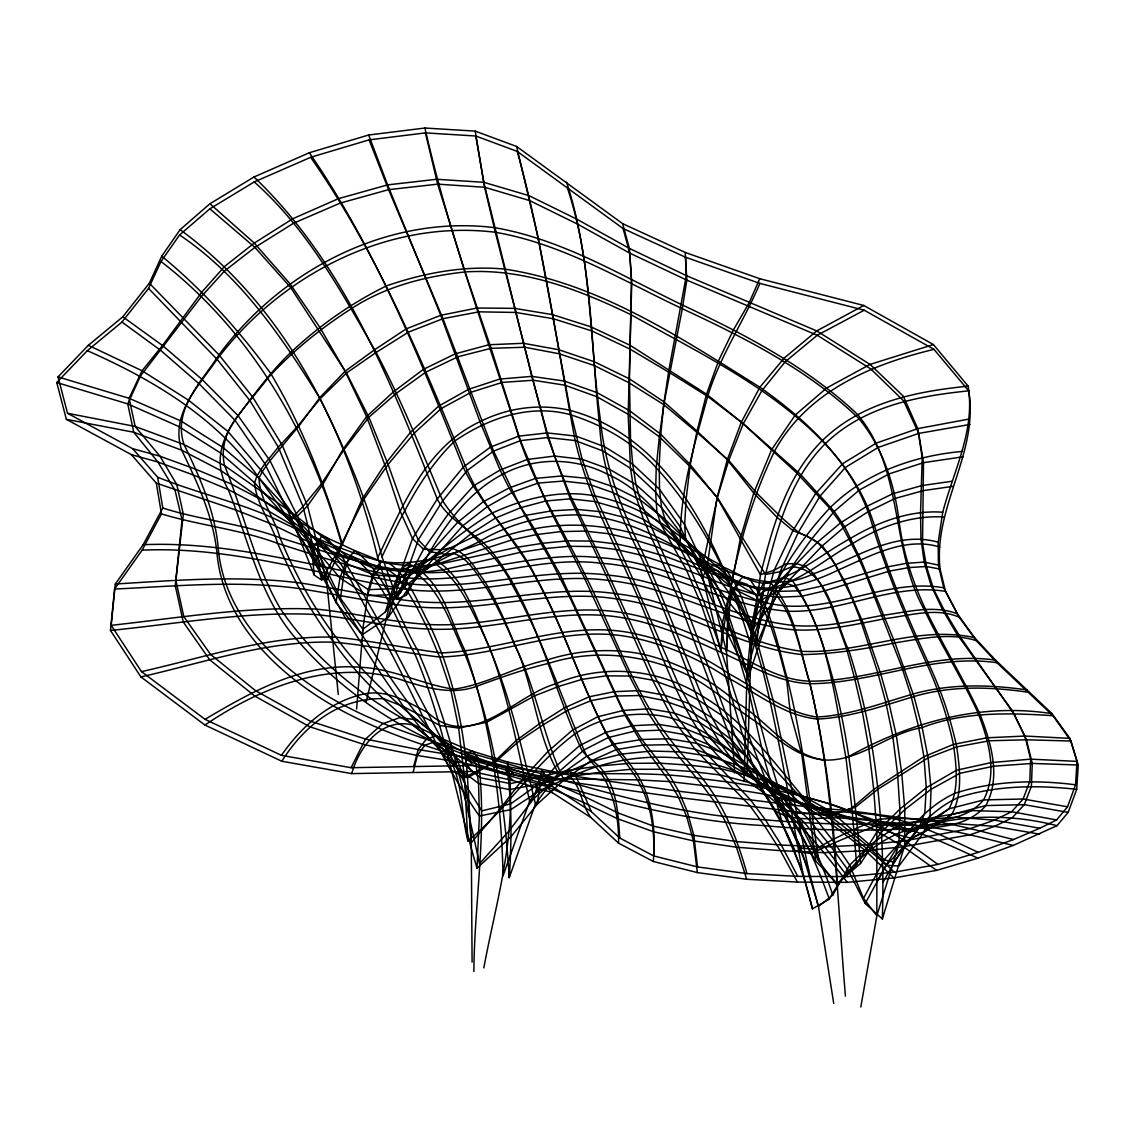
<?xml version="1.0" encoding="UTF-8"?>
<svg xmlns="http://www.w3.org/2000/svg" width="1135" height="1135" viewBox="0 0 1135 1135"><rect width="100%" height="100%" fill="white"/><g stroke="black" fill="none" stroke-linecap="round" stroke-linejoin="round"><path stroke-width="1.5" d="M653.675 855.918C655.406 827.812 652.128 798.175 636.863 773.886C627.456 759.372 615.17 747.014 606.005 732.302C579.559 681.44 563.201 625.825 535.11 575.672C515.673 536.373 481.552 507.075 463.25 467.123C420.063 358.603 375.969 249.473 309.344 152.743L253.985 176.989L209.947 203.761L180.11 229.667L161.737 256.184L149.338 283.211L122.807 316.793L88.346 345.31L58.027 376.905L67.518 413.268L132.653 448.666L159.978 456.227L195.291 469.067L230.958 483.865L264.98 501.642L326.71 537.678L354.844 550.631L381.715 561.541L389.489 563.542L415.949 566.549L441.813 563.655L517.716 547.198L542.743 543.254L567.656 540.842L592.413 541.097L616.943 544.034L641.19 549.411L665.082 556.292L734.175 581.943L756.378 588.526L778.298 591.378L800.061 590.782L821.797 586.071L886.279 567.145L906.326 563.329L924.188 562.066L938.404 565.074L943.753 587.802L957.372 613.794L974.625 637.686L995.523 660.144L1052.102 713.702L1069.879 738.374L1076.959 761.386L1075.583 784.796L1067.524 806.801L1056.6 819.938L1039.774 828.252L1013.541 839.531L978.271 852.371L937.836 864.43L894.281 872.177L847.703 876.617L797.777 876.376L746.958 873.609L697.514 866.927L653.675 855.918L619.738 837.999L591.335 811.624L552.39 786.541L513.517 774.51L472.94 765.501L351.098 767.7L281.423 755.342L205.038 719.349L141.492 671.622L111.202 625.342L115.302 584.014L143.152 544.715L162.802 508.012L157.637 477.182L132.653 448.666M653.349 861.508C655.306 833.572 651.873 804.417 637.529 779.873C628.677 765.16 617 752.392 608.303 737.551C581.645 686.647 565.06 630.989 537.266 580.553C517.475 541.48 484.915 510.75 467.237 470.472C422.745 362.448 377.841 253.644 310.649 157.311L254.24 181.941L209.861 208.812L179.557 234.973L161.014 261.49L148.543 288.418L121.956 322.056L87.324 350.672L56.75 382.523L66.369 419.34L131.348 454.624L157.921 462.03L193.134 474.898L228.192 489.511L262.072 507.274L323.149 543.055L352.091 556.462L380.495 567.982L388.369 569.884L416.091 572.962L443.175 569.813L520.27 552.39L544.232 548.702L568.607 546.29L592.626 546.573L616.376 549.539L639.998 554.887L686.405 570.011L732.302 587.66L755.257 594.428L778.936 597.237L801.693 596.244L824.322 590.952L889.457 571.104L909.007 567.557L926.444 566.493L940.106 569.117L945.469 591.363L959.132 617.142L976.256 640.651L996.984 662.741L1052.911 715.688L1071 741.027L1078.25 765.018L1076.718 789.336L1068.163 812.39L1057.025 825.656L1013.172 845.447L977.93 858.173L936.616 870.375L893.926 877.937L847.306 882.349L797.423 882.079L746.702 879.284L697.372 872.588L653.349 861.508L618.518 843.135L590.966 817.569L552.433 792.741L546.063 786.257L541.792 776.354C449.857 758.747 361.71 713.759 299.654 642.807C259.83 600.188 249.487 541.736 228.192 489.511C202.739 444.537 243.798 410.7 268.271 377.572C292.546 351.197 320.467 328.526 350.601 309.188C384.779 286.559 424.731 276.401 465.052 271.946C523.774 268.016 579.488 289.836 631.386 314.906C675.282 339.478 720.299 362.207 761.812 390.78C812.05 425.483 859.28 469.975 875.908 530.712C889.854 576.665 909.078 620.717 928.997 664.33C941.27 690.733 950.577 718.427 956.72 746.887C959.884 769.331 962.877 793.606 951.811 814.448L940.447 822.776L911.433 838.339L886.222 865.239L865.196 903.46L882.335 918.953L904.652 845.66L904.808 809.61L901.8 773.758L896.338 735.523L889.145 703.757L880.888 674.403L863.139 622.902L846.455 584.412L830.863 557.072L822.251 545.892L811.823 538.799L798.359 532.287L781.49 517.503L756.605 493.044L728.727 460.413L697.429 432.832L663.791 404.642L628.662 382.566L594.343 365.569L559.356 353.808L524.852 347.253L491.072 348.303L458.1 356.716L425.88 372.096L396.526 393.178L368.889 417.24L344.118 449.474L321.347 483.964L302.974 506.48L291.582 518.482L314.196 575.019L321.687 580.098L341.592 543.977L364.349 498.62L388.085 464.442L414.247 433.173L441.203 408.543L471.578 392.072L502.181 382.41L533.365 380.253L564.946 385.219L596.811 396.711L628.18 414.289L659.336 436.791L689.371 465.96L717.348 497.541L765.472 574.452L756.293 645.574C731.266 582.184 702.92 518.468 656.214 467.762C633.188 442.224 603.025 425.058 570.465 414.715C529.917 403.578 488.376 418.134 454.766 441.018C421.454 473.167 401.648 515.616 381.956 556.803L397.207 599.01L406.174 595.279C430.42 549.567 455.717 498.052 503.968 473.621C536.202 456.767 575.289 457.66 607.466 474.217C640.906 488.93 663.039 518.425 683.823 547.127C710.127 571.657 725.818 604.87 753.597 628.052L748.49 676.701L722.413 622.973L702.139 578.226L680.276 542.87C679.454 492.874 694.577 444.211 707.687 396.427C719.76 356.262 743.751 321.673 759.883 283.409L864.203 310.21L933.992 349.353L968.694 390.851C979.164 452.908 932.97 507.104 940.106 569.117M747.071 774.198L751.129 646.595L760.45 574.693L774.169 570.224L786.144 563.84L796.273 563.57L805.254 566.365L813.639 573.672L821.797 586.071L829.94 602.501L846.426 648.227L854.471 677.581L861.99 709.886L868.573 746.674L873.709 789.449L876.844 832.068L876.858 915.704L860.812 1006.972M882.335 918.953C885.257 828.607 876.788 737.14 848.966 650.795C835.445 624.023 829.699 569.146 791.776 566.72L780.171 571.699L765.472 574.452C777.702 527.818 790.159 478.402 825.585 443.402C863.905 406.316 917.548 396.044 968.694 390.851M744.078 781.405L747.057 671.721L752.292 622.264L757.641 595.066L763.458 583.149C796.018 577.644 821.087 554.348 849.349 539.054C877.355 522.213 909.575 509.842 942.745 512.211C953.641 470.727 975.49 430.335 968.141 386.141L933.41 344.558L863.778 305.471L759.755 278.713L685.256 252.467L622.633 223.666L516.638 146.486L475.224 131.121L424.916 128.028L368.648 135.008L309.344 152.743M936.616 870.375L903.488 846.724L874.134 829.642L848.625 817.072L786.456 798.416L770.225 791.123L754.974 780.696L731.961 758.918L708.283 744.461L684.221 734.572L659.605 730.188L634.451 731.153L608.303 737.551L583.986 749.937L559.555 771.247L535.422 803.963L509.246 877.653C511.686 841.276 512.013 804.715 507.161 768.551L505.813 770.126L507.544 774.524L512.921 780.497L552.433 792.741M865.196 903.46L848.143 870.204L829.6 844.766L808.503 819.158L786.456 798.416L720.441 758.719L694.975 749.228L669.182 744.702L642.977 745.17L616.149 749.639L590.455 761.159L563.981 779.986L537.593 803.878L511.005 836.708L477.012 868.204L479.381 816.008L478.573 783.448L475.849 763.926L470.94 757.542L466.797 758.677C406.373 740.446 345.338 719.86 295.185 680.206C254.878 649.036 221.708 605.622 216.998 553.454C213.366 516.638 197.561 483.099 181.742 450.212C169.796 414.53 198.625 386.226 217.083 359.313C281.253 274.557 387.886 219.14 495.314 232.264C562.52 243.77 621.427 280.118 682.291 308.692C745.184 337.96 808.191 369.939 858.727 418.389C882.973 447.857 894.692 484.758 899.232 522.171C903.29 553.752 913.334 584.255 927.224 612.857C944.164 647.177 964.154 679.922 980.158 714.709C991.125 743.014 1001.325 777.035 985.818 805.58C966.481 828.351 933.608 827.685 906.255 828.89C858.911 831.317 811.639 830.167 764.451 825.627C661.932 820.335 564.705 786.342 466.797 758.677L465.69 763.245L471.919 771.431L512.921 780.497M473.891 971.546C474.274 900.481 487.894 828.706 477.991 757.882L472.671 751.285C397.151 722.569 325.986 676.46 280.274 608.559C254.41 564.067 243.954 513.034 224.602 465.69C220.303 447.672 226.716 429.739 238.109 415.708C255.304 393.022 271.974 369.811 292.972 350.403C320.879 324.511 352.29 302.648 386.482 285.864C424.462 272.854 464.456 265.32 504.678 269.094C598.968 283.282 680.574 337.748 759.883 387.219C809.298 422.121 856.131 466.187 872.716 526.342C886.875 572.905 905.872 617.738 925.947 662.017C938.035 688.406 947.37 716.001 953.428 744.404C956.308 765.77 959.486 788.924 949.002 808.801L938.276 816.718L908.965 832.508L884.094 859.876L863.508 898.395L876.858 915.704L898.92 844.128L899.885 809.113L897.53 773.361L892.578 734.884L885.754 702.026L877.724 672.53L860.387 619.625L851.817 597.861L835.317 564.79L826.876 552.731L817.555 542.161L806.574 535.876L792.939 530.627L776.723 517.007L753.739 493.058L727.294 459.732L697.032 431.087L664.06 401.918L629.471 378.863L594.116 361.654L558.633 349.708L523.434 343.281L488.859 344.77L455.334 353.794L423.383 369.372L393.604 391.717L366.591 416.545L342.884 449.559L322.993 484.163L307.528 505.869L297.427 516.113L320.24 572.792L326.554 580.496L338.287 694.492M397.207 599.01L418.318 539.863L442.693 500.819L467.237 470.472L493.597 451.092L520.44 440.635L547.779 437.542L575.19 440.579L602.756 450.907L630.478 468.315L655.633 492.108L680.035 526.498L701.302 571.87L720.838 651.107L722.413 622.973L727.464 601.366L733.182 588.668L739.949 583.333C773.46 594.485 807.992 584.865 838.68 569.813C870.119 556.32 904.595 536.188 939.752 547.056M356.617 709.091L362.916 629.258L340.472 598.4L317.772 551.809L291.965 512.807L262.228 471.678L227.951 431.456L188.282 400.017L142.059 370.762L88.346 345.31M471.919 771.431L351.708 773.616L281.806 761.244L204.938 725.038L140.896 676.9L110.464 630.436L114.564 589.051L142.102 550.163L161.468 513.914L156.318 483.155L131.348 454.624M1057.025 825.656C1013.186 814.49 967.715 814.235 924.046 825.968C882.732 832.579 848.781 863.21 829.33 899.147L812.461 908.837L802.573 871.779L783.349 826.691L764.21 758.62L748.447 689.697L732.472 636.366L724.754 613.411L717.022 594.853L702.168 566.635L695.145 557.711L660.698 523.987L638.253 505.557L612.744 492.562L588.029 483.879L563.116 481.07L537.976 483.099L512.651 492.221L487.142 506.792L462.796 525.76L413.934 580.595L388.071 617.553L362.079 634.805L368.322 589.689L374.734 568.678L381.715 561.541C435.088 569.586 483.028 537.082 534.372 528.797C584.369 519.121 635.926 529.648 681.667 550.659C722.669 569.415 768.352 595.889 813.639 573.672C853.577 559.754 894.139 529.719 938.191 542.218L938.404 565.074M340.472 598.4L344.004 573.246L348.786 557.696L354.844 550.631C386.595 574.821 398.002 616.248 417.254 649.674C447.46 717.859 463.988 791.024 479.467 863.678L508.551 831.515L533.464 799.012L559.64 775.248L586.625 756.336L614.092 743.992L641.8 739.467L669.451 738.8L696.748 743.354L723.35 753.058L748.901 767.459L788.797 792.372L811.823 813.979L832.281 839.716L849.689 865.111L863.508 898.395M720.838 651.107C728.897 582.17 744.517 513.644 774.694 450.808C807.496 391.504 871.027 364.434 933.992 349.353M938.191 542.218L942.745 512.211M362.079 634.805L335.988 602.642L339.961 577.97L345.565 563.159L352.091 556.462C384.609 579.375 395.831 620.831 414.842 653.944C444.14 722.683 455.66 796.926 477.012 868.204M483.822 967.914C496.265 900.622 518.156 831.189 507.87 762.124L472.671 751.285L468.344 752.519C407.976 734.331 346.842 714.213 296.575 674.743C256.127 643.673 222.531 600.273 218.218 547.907C214.941 511.176 199.93 477.367 184.054 444.579C172.307 409.238 201.746 382.027 218.97 354.844C281.664 269.761 387.574 214.643 494.278 227.596C561.655 239.059 620.873 275.294 681.567 304.62C744.149 334.016 806.446 366.392 857.251 414.105C904.425 469.847 889.925 548.035 924.245 609.736C940.787 644.552 961.529 677.198 977.703 712.198C988.273 739.509 998.133 772.254 983.577 799.934C965.161 822.066 933.296 821.201 907.035 822.577C859.762 825.514 812.518 824.095 765.373 819.839C662.854 815.27 566.209 779.788 468.344 752.519L467.067 757.57L472.94 765.501M366.293 701.331L391.135 598.429L412.502 538.6L437.259 498.974L463.25 467.123L490.476 447.119L518.596 436.18L547.254 432.932L576.083 436.11L604.7 446.779L632.677 464.144L659.52 489.313L684.646 524.625L706.495 570.891L727.422 619.426L747.057 671.721L774.169 570.224L792.939 530.627L815.412 493.853L842.638 463.704L876.106 443.175L917.733 428.619L969.333 418.999M413.14 772.14L417.368 755.47L424.816 745.255L434.662 741.85L443.388 749.256L475.849 763.926L507.529 774.084L540.26 778.567L637.529 779.873L669.607 781.575L734.43 789.222L766.011 794.386L824.875 809.212L851.335 819.286L874.773 826.053L894.806 833.899L911.433 838.339L923.635 832.494L951.811 814.448L985.818 805.58L1024.281 804.672L1068.163 812.39M413.75 766.196L418.177 749.54L426.377 739.183L436.478 735.707C513.843 792.826 614.29 763.77 702.735 778.95C744.744 783.462 786.385 791.038 826.933 803.055C867.906 814.958 903.942 839.191 937.836 864.43M388.071 617.553L400.882 576.864L410.487 569.813L435.996 564.421L512.098 539.834L536.16 534.599L560.605 531.62L584.823 531.081L608.743 533.748L632.535 539.238L655.888 546.417L724.783 576.864L747.582 584.539L755.257 594.428L763.131 608.147L771.076 626.903L778.993 651.206L786.739 680.574L790.357 712.979L801.849 754.747L815.739 861.11L837.261 883.484L860.557 863.437L881.583 831.841L904.808 809.61L931.055 789.322L959.799 773.332L993.721 766.196L1032.283 763.429L1078.25 765.018M56.75 382.523L127.73 403.89L178.663 426.462L220.119 452.723L254.524 482.687L313.728 547.07L339.961 577.97L367.442 595.634L373.77 574.934L380.495 567.982L410.487 569.813C441.274 587.448 450.68 625.584 465.449 655.392C493.129 726.201 504.734 802.105 509.246 877.653M362.916 629.258L385.304 612.006L392.738 588.625L400.144 570.536L407.805 563.485C442.153 577.843 450.056 621.171 465.364 651.334C490.59 723.378 501.585 799.721 503.032 875.851L529.648 800.998L554.348 767.657L579.687 745.582L606.005 732.302L632.564 725.705L659.08 724.428L685.285 728.741L710.879 738.942L735.565 753.711L759.06 775.631L773.02 785.25L788.797 792.372L826.933 803.055L908.965 832.508L919.151 827.741L949.002 808.801L983.577 799.934L1023.132 798.997L1067.524 806.801M748.49 676.701L773.361 601.791L791.776 566.72L811.823 538.799L834.239 511.417L859.28 490.079L889.145 473.877L923.507 462.654L963.345 456.767M756.293 645.574L766.65 620.973L780.171 571.699L798.359 532.287L820.009 496.151L845.532 467.35L878.178 447.431L918.726 433.414L970.07 424.433M149.338 283.211L218.97 354.844L252.495 396.768L282.246 445.218L307.528 505.869L326.554 580.496L361.98 499.428L384.751 464.655L410.402 432.392L438.436 406.245L468.344 389.418L499.613 379.09L531.79 376.366L564.45 381.076L597.18 392.682L629.471 410.629L660.754 434.223L690.25 464.641L717.079 497.584L760.45 574.693C772.935 526.583 786.285 475.92 822.889 439.997C862.387 402.088 915.534 391.547 968.141 386.141M759.755 278.713L749.057 302.96L733.38 329.973L718.725 360.405L706.523 394.185L697.032 431.087L690.25 464.641L686.136 498.96L684.646 524.625L685.611 539.267L707.701 574.948L710.581 566.649L715.149 564.691C733.877 568.422 749.923 585.958 770.793 582.865C794.557 609.85 799.338 647.815 809.354 681.17C834.026 784.384 836.566 890.847 845.433 996.119M351.708 773.616C359.298 746.802 381.218 717.419 412.601 724.981L426.845 735.948L439.898 748.873L450.992 770.055L464.399 777.475L495.64 761.67L519.986 740.318L543.778 724.414L567.855 710.184L590.753 700.735L615.581 696.053L639.119 695.542L662.4 700.153L685.455 708.212L708.283 722.371L730.713 739.169L752.108 763.032L773.162 792.386L793.748 822.974L815.739 861.11M951.939 481.268L921.861 485.581L892.72 493.739L865.537 507.019L840.524 522.88L817.555 542.161L775.929 584.837L752.292 622.264C728.486 595.733 711.617 563.925 685.611 539.267L661.535 507.544L635.969 484.617L609.367 469.209L582.141 459.264L554.646 456.057L527.193 459.476L500.095 470.032L473.635 485.766L448.041 514.24L423.554 549.283L400.244 592.952L391.135 598.429L377.685 557.696C402.471 506.99 425.412 447.034 479.977 421.681C507.898 407.664 539.707 403.336 570.21 410.388C620.022 423.766 657.52 457.065 686.136 498.96C716.086 544.133 735.778 594.853 751.129 646.595C765.047 594.456 792.897 547.496 829.671 508.182C864.813 472.898 913.604 455.759 962.452 451.404M351.098 767.7L365.498 739.041L382.509 723.846L399.86 717.632L416.474 719.845L431.726 731.706L445.544 745.78L465.889 785.505L481.779 810.872L510.665 803.864L537.025 785.136L593.052 761.046L621.952 754.051L651.093 751.044L680.191 751.838L708.921 756.137L736.899 764.862L763.671 777.007L798.331 795.394L818.647 808.148L841.248 824.634L866.36 844.823L894.281 872.177M400.244 592.952L408.94 576.481L457.745 522.27L483.127 501.826L509.09 487.979L535.436 478.417L561.995 475.934L588.497 478.473L614.688 487.17L640.296 499.996L665.025 519.277L698.465 552.192L704.736 561.187L718.866 589.675L726.499 608.8L742.602 657.775L768.934 756.435L789.293 824.336L808.645 869.907L818.448 906.482L833.714 1003.368M406.174 595.279C418.077 565.131 452.439 555.199 478.942 541.778C508.679 523.944 542.899 514.694 577.559 514.921C620.405 516.212 658.953 536.656 695.145 557.711C719.292 570.394 742.588 590.654 771.36 589.122C795.124 614.617 799.905 651.589 809.936 683.724C825.372 749.27 833.672 816.292 837.261 883.484M622.633 223.666L629.386 248.409L631.457 279.309L629.471 378.863L630.507 438.365L632.677 464.144L635.969 484.617L640.296 499.996L645.517 513.772L680.376 592.158L724.868 710.964L735.296 736.09L746.603 756.775L768.608 787.491L789.293 824.336L800.913 847.973L818.448 906.482L832.877 894.99L849.689 865.111L870.063 845.107L894.323 827.727L922.769 819.513L972.355 810.603L1011.64 811.724L1056.6 819.938M877.114 881.569C896.054 846.809 917.619 810.475 955.017 793.237C993.962 780.696 1035.262 779.646 1075.583 784.796M882.931 882.42C901.46 849.093 922.273 813.951 958.366 797.451C996.644 785.306 1037.135 784.98 1076.718 789.336M472.089 962.139L471.28 842.709L467.549 777.858L493.314 762.649L516.453 740.304L540.076 723.321L564.336 707.942L589.136 696.805L614.177 691.697L639.218 690.591L664.046 695.046L688.448 703.331L712.255 717.944L735.296 736.09L757.456 760.039L799.04 821.584L818.775 861.295L836.892 884.988L856.655 864.444L876.844 832.068L899.885 809.113L926.259 787.789L956.408 770.254L990.898 762.635L1030.637 759.145L1076.959 761.386M385.304 612.006L408.94 576.481L425.27 562.08L450.325 547.921L500.691 523.93L526.058 515.29L551.482 510.878L576.878 509.388L602.103 511.842L627.017 518.113L651.476 527.307L720.824 565.131L727.237 571.316L734.175 581.943L741.495 597.01L756.946 640.665L773.119 700.224L808.645 869.907M281.806 761.244C304.563 725.123 339.195 697.699 383.488 698.649L403.549 706.679L440.252 725.606L458.653 728.046L486.858 722.186L534.727 695.783L558.633 686.448L581.858 679.411L606.09 675.836L629.485 676.049L652.611 680.163L675.566 688.349L698.323 700.082L721.023 714.908L742.474 734.671L808.56 805.694L832.168 814.419L855.464 807.184L877.922 789.194L928.118 757.854L956.72 746.887L989.351 740.772L1026.38 739.779L1071 741.027M281.423 755.342C301.584 726.542 328.724 701.643 363.966 693.982C387.347 689.144 407.649 702.154 427.512 712.397C472.004 752.505 513.219 695.812 555.866 683.781C602.969 663.464 658.626 668.401 701.841 695.854C747.199 722.201 776.751 767.189 810.759 805.793L831.771 815.285L851.917 807.992L873.709 789.449L923.918 756.69L953.428 744.404L986.741 737.821L1024.905 736.047L1069.879 738.374M209.861 208.812L254.935 247.402L290.659 287.524L346.487 373.032L368.889 417.24L388.085 464.442L404.571 510.551L418.318 539.863L429.356 551.61L446.211 554.405L453.645 553.426C469.436 558.647 476.927 575.133 486.277 587.561C497.258 606.232 506.721 625.754 514.935 645.801C536.6 688.605 542.97 737.112 563.981 779.986L567.23 778.695C627.414 748.306 701.629 750.49 760.634 782.724C782.838 795.181 806.9 803.892 828.522 817.427C847.036 834.268 867.991 848.086 886.222 865.239L898.92 866.076L923.635 832.494L930.047 815.2L931.055 789.322L928.118 757.854L922.159 727.563L914.001 696.535L894.976 642.864L860.841 559.839L844.681 526.725L834.239 511.417L800.544 474.416L743.283 423.681L707.687 396.427L669.48 372.592L629.897 349.041L591.817 330.909L553.454 318.765L515.772 312.451L478.899 311.841L442.962 318.68L408.416 332.158L376.139 352.432L346.487 373.032L320.155 398.754L296.703 427.342L278.316 447.133L264.838 463.676L257.191 475.494L254.524 482.687C256.524 504.578 271.35 522.625 277.678 543.395C292.844 578.183 310.479 612.02 333.704 642.183C362.987 684.533 403.138 717.774 443.388 749.256C464.158 775.503 459.93 810.262 467.904 840.922C507.969 808.631 534.401 762.961 576.481 732.841C604.884 715.277 640.324 709.46 672.629 718.455C710.127 730.656 743.68 756.024 763.018 790.669C787.25 826.45 802.019 867.154 812.461 908.837M204.938 725.038C262.455 686.037 335.875 657.151 405.025 681.043C428.207 688.377 452.766 695.088 476.587 686.334C500.393 677.567 524.356 669.054 549.085 663.251C595.293 648.553 645.872 654.512 689.087 675.708C713.248 688.363 733.238 707.119 756.109 721.803C776.581 738.289 797.295 757.712 824.762 760.039M205.038 719.349C251.729 691.555 303.556 662.585 359.823 667.266C392.469 668.359 421.738 684.377 453.645 689.2C486.248 684.745 514.836 666.685 546.971 660.031C578.368 649.887 612.162 647.759 644.496 654.554C679 663.01 711.248 679.34 737.693 703.175C767.558 720.682 788.101 755.045 824.28 760.039C860.231 761.571 887.57 733.295 922.159 727.563C963.771 711.475 1009.157 712.851 1052.911 715.688M863.778 305.471L816.76 330.923L784.186 358.107L759.883 387.219L741.354 422.135L727.294 459.732L717.079 497.584L706.495 570.891L726.443 651.376L734.714 773.063M864.203 310.21L817.271 335.265L785.207 361.767L761.812 390.78L743.283 423.681L728.727 460.413L717.348 497.541L701.302 571.87L702.139 578.226L705.842 570.919L711.148 569.713L717.59 570.749C745.695 596.357 752.207 637.246 763.146 672.005C779.532 737.934 789.804 805.112 802.573 871.779M856.655 864.444L851.917 807.992L845.986 758.024C908.908 722.697 979.519 702.239 1052.102 713.702M933.41 344.558L870.034 364.406L826.691 387.971L795.294 414.984L771.701 449.531L753.739 493.058L740.332 538.586L731.153 586.369L726.443 651.376C728.471 627.102 724.016 596.315 742.432 577.374L749.214 578.68C771.162 607.338 777.589 644.183 787.165 678.148C802.36 738.303 809.624 800.033 818.775 861.295M310.649 157.311L369.088 139.86L425.426 132.894L475.764 136.001L517.22 151.395L623.101 228.532L685.497 257.219L759.883 283.409M140.896 676.9C204.456 662.528 267.732 640.324 333.704 642.183C369.272 645.389 404.216 652.866 439.628 657.052C504.99 655.15 568.209 623.172 634.238 637.969C666.827 644.992 697.926 658.229 725.676 676.701C755.754 692.123 782.909 715.646 817.711 719.065C851.051 717.348 882.335 705.913 914.001 696.535C951.087 685.497 990.685 686.661 1028.594 692.322M141.492 671.622C205.577 657.222 269.449 634.976 335.946 637.217C371.4 640.608 406.16 648.426 441.43 652.923C506.437 650.241 569.415 618.873 635.189 633.784C668.501 641.02 700.593 654.129 728.642 673.608C757.683 688.746 783.561 712.411 816.959 717.008C849.462 715.305 879.838 703.771 910.724 694.719C948.406 683.497 988.656 684.362 1027.232 689.981M953.116 486.319L923.365 490.618L895.217 498.421L868.743 511.332L844.681 526.725L822.251 545.892L779.731 590.087L773.361 601.791L753.597 628.052L758.861 601.295L764.493 589.59C798.345 583.986 823.982 559.413 853.094 543.268C880.278 526.484 911.845 515.035 944.164 516.992M111.202 625.342C179.344 617.837 247.558 606.147 316.353 609.098C354.276 612.829 391.419 622.349 429.484 624.548C495.371 627.769 560.052 600.755 626.151 613.368C658.981 619.426 690.08 632.28 719.973 646.822C749.284 659.336 776.439 680.078 809.354 681.17C872.191 681.525 931.849 650.937 995.523 660.144M110.464 630.436C178.195 623.711 245.898 611.297 314.196 614.404C352.233 618.008 389.532 627.485 427.739 628.989C493.98 632.578 559.016 605.452 625.413 618.291C657.605 624.122 687.767 637.274 717.405 650.681C747.483 663.578 776.34 682.362 809.936 683.724C873.056 683.384 933.268 653.377 996.984 662.741M115.302 584.014C177.117 580.24 239.4 575.147 301.115 583.092C340.145 589.164 378.806 597.875 418.162 601.649C484.872 607.466 550.674 583.418 617.369 593.945C682.504 600.841 737.14 642.921 801.58 651.291C859.862 654.37 916.583 624.704 974.625 637.686M114.564 589.051C175.996 586.185 237.896 580.098 299.143 588.554C338.329 594.626 377.118 603.437 416.673 606.842C483.737 613.028 549.808 588.185 616.844 599.01C681.78 606.757 737.183 647.475 802.09 654.611C833.36 654.001 864.388 649.121 894.976 642.864C921.634 638.679 949.825 632.167 976.256 640.651M367.442 595.634L394.654 594.556L471.153 533.634L495.527 518.028L520.71 507.714L545.623 501.017L570.295 498.833L594.669 501.542L618.845 508.466L643.474 519.419L665.975 533.634L733.182 588.668L758.861 601.295L779.731 590.087L786.895 583.589L794.585 586.114C815.767 614.305 824.634 649.305 833.97 682.702C849.179 741.808 855.435 802.757 860.557 863.437M143.152 544.715C233.469 540.785 319.815 568.635 407.692 583.645C474.998 591.576 541.395 566.322 608.814 575.204C673.325 581.063 729.606 618.901 793.748 625.47C823.726 628.095 853.179 620.888 882.42 615.397C907.035 612.191 933.254 604.544 957.372 613.794M142.102 550.163C232.391 546.063 318.495 574.792 406.373 589.405C474.075 597.847 540.7 571.245 608.544 580.439C673.012 586.979 729.777 624.108 794.301 629.868C825.117 631.443 855.308 624.406 885.343 618.603C909.518 615.667 935.651 607.168 959.132 617.142M945.469 591.363C891.542 582.61 840.553 613.794 786.541 611.155C722.044 605.452 665.408 567.457 600.486 563.187C531.79 554.731 465.251 588.327 396.924 576.268C356.234 569.288 317.034 555.639 277.678 543.395C240.038 529.35 199.774 525.462 161.468 513.914M1039.674 834.168L994.586 826.351L956.422 823.669L924.046 825.968L903.488 824.521L848.625 817.072L818.307 814.575L678.645 797.494L575.473 782.781L541.792 776.354L540.26 778.567L537.593 803.878L535.422 803.963C520.993 743.794 506.948 683.043 480.006 626.946C468.641 604.26 457.958 578.963 435.996 564.421L400.882 576.864L373.77 574.934L345.565 563.159L288.262 518.127L221.651 471.025L181.742 450.212L133.76 432.251L66.369 419.34M943.753 587.802C890.379 578.424 839.531 609.594 785.973 605.962C721.888 599.067 665.351 561.655 600.5 557.796C532.301 549.524 465.96 581.645 398.13 570.125C357.865 563.102 319.006 549.751 279.99 537.749C242.01 523.576 201.236 520.312 162.802 508.012M1039.774 828.252L994.473 820.123L955.897 817.271L922.769 819.513L902.595 817.924L849.86 810.702L818.647 808.148L678.702 791.237L575.998 776.468L507.87 762.124L507.274 763.855L508.806 768.338L513.517 774.51M67.518 413.268L135.164 426.462L184.054 444.579L224.602 465.69L292.262 513.034L348.786 557.696L374.734 568.678L400.144 570.536L433.414 558.491C465.009 576.935 474.969 615.908 489.341 647.106C508.395 696.819 517.744 749.327 529.648 800.998L533.464 799.012L542.204 769.956L547.34 780.142L552.39 786.541M1013.172 845.447C967.999 834.381 921.776 820.69 874.773 826.053C853.662 835.176 831.898 842.837 811.553 853.676L795.138 850.938L783.349 826.691L763.018 790.669L752.108 763.032L742.474 734.671L725.676 676.701L701.671 605.551L686.405 570.011L660.698 523.987L656.881 511.63L655.633 492.108L656.214 467.762L659.336 436.791L663.791 404.642L682.291 308.692L686.831 280.132L685.497 257.219M1013.541 839.531C968.524 828.408 922.358 813.781 875.482 819.796C855.208 829.132 834.424 837.545 815.441 849.42L800.913 847.973L781.064 807.609L768.608 787.491L747.241 731.678L719.973 646.822L703.601 600.812L688.562 564.563L665.025 519.277L661.535 507.544L659.52 489.313L659.236 464.967L660.754 434.223L664.06 401.918L668.983 369.57L686.32 275.606L685.256 252.467M58.027 376.905L129.106 398.314L181.146 421.057L223.184 447.63L259.007 478.119L318.438 542.714L344.004 573.246L368.322 589.689L392.738 588.625C425.98 563.627 456.213 534.443 492.065 513.134C524.115 498.421 559.867 489.256 595.137 495.967C631.812 503.514 665.195 522.355 692.96 547.141C715.107 562.52 732.458 584.298 757.641 595.066L775.929 584.837L784.257 577.701L792.187 580.354C828.209 631.798 834.906 697.77 845.986 758.024M156.318 483.155L236.236 510.126L269.137 523.036L300.747 538.274L331.051 551.128L360.036 562.109L388.369 569.884L396.924 576.268L406.373 589.405L416.673 606.842L427.739 628.989L439.628 657.052L451.106 691.3L458.653 728.046L464.399 777.475L467.904 840.922M157.637 477.182C195.107 492.349 234.775 501.273 271.875 517.418C309.756 535.805 348.417 553.539 389.489 563.542C409.692 578.027 417.864 603.522 429.484 624.548C452.425 672.573 463.605 724.995 467.549 777.858L456.937 768.494L392.213 644.95L341.99 556.32L326.71 537.678L321.545 536.089L318.438 542.714L317.772 551.809L320.24 572.792M977.93 858.173C937.893 839.857 896.224 819.725 851.335 819.286C826.138 814.178 798.87 825.372 775.56 811.057L742.318 761.06L730.713 739.169L677.737 596.996L643.474 519.419L633.855 489.71L630.478 468.315L628.18 414.289L631.727 283.679L629.741 253.133L623.101 228.532M978.271 852.371C938.758 833.814 897.402 813.341 852.839 813.043C828.933 808.233 803.552 820.307 781.064 807.609L746.603 756.775L723.421 737.58L699.288 722.371L674.403 713.064L649.021 708.751L623.37 710.453L597.705 716.781L572.281 730.245L547.396 752.037L524.044 777.432L499.655 809.425L471.28 842.709C468.599 808.929 469.025 771.828 446.977 743.879C406.571 712.227 366.279 679.028 335.946 637.217C312.834 606.757 294.632 573.005 279.99 537.749C274.202 517.461 259.731 499.613 259.007 478.119L262.228 471.678L270.002 460.725L298.973 425.923L319.985 397.449L345.097 371.216L374.011 350.162L406.16 328.909L440.763 315.303L477.055 308.011L514.425 308.365L552.532 314.636L591.207 326.937L630.209 345.338L706.523 394.185L741.354 422.135L796.401 472.671L829.671 508.182L840.524 522.88L857.265 555.1L865.125 572.877L901.587 666.472L910.724 694.719L918.47 726.372L923.918 756.69L926.259 787.789L924.841 812.419L919.151 827.741L893.756 862.132L884.094 859.876L870.063 845.107L830.877 811.624L806.673 797.99L780.071 785.718L751.625 776.595L721.86 768.92L691.3 765.345L660.4 763.188L629.556 763.344L598.996 766.026L568.89 770.254L510.58 783.618L480.899 777.901C423.596 735.381 386.765 672.062 348.062 613.397C327.859 580.865 312.21 545.651 292.262 513.034L290.418 512.75L297.427 516.113L270.002 460.725L238.109 415.708L201.959 379.331L162.504 345.508L122.807 316.793M87.324 350.672C151.891 379.203 215.678 416.885 257.191 475.494C286.729 515.787 316.254 556.448 335.988 602.642M121.956 322.056L160.858 350.516L199.249 383.942L235.087 420.347L264.838 463.676L291.582 518.482L286.559 516.354L285.68 517.177L288.262 518.127L293.766 525.321L345.593 618.547L381.814 675.027L403.549 706.679L426.845 735.948L452.368 763.756L478.573 783.448L509.416 789.591L539.905 783.831L570.167 776.61L600.387 772.24L630.734 769.303L660.655 769.275L690.789 771.417L720.512 774.992L749.568 782.639L777.631 791.705L796.458 801.537L818.307 814.575L840.155 830.65L865.423 850.64L893.926 877.937M179.557 234.973C240.577 275.89 282.048 337.365 320.155 398.754C345.338 449.545 367.896 501.755 381.956 556.803M180.11 229.667C286.517 307.698 347.622 431.953 377.685 557.696M161.014 261.49C251.786 331.647 310.82 434.691 341.592 543.977M209.947 203.761L254.297 243.074L290.007 283.793L319.829 327.306L345.097 371.216L366.591 416.545L384.751 464.655L400.045 510.92L412.502 538.6L423.554 549.283L441.827 549.723L450.325 547.921C467.237 552.021 475.579 569.16 485.142 582.056C496.236 601.167 505.345 621.342 513.488 641.871C534.415 684.377 535.564 734.671 559.64 775.248L568.89 770.254L575.998 776.468L591.335 811.624M161.737 256.184C203.165 290.177 238.903 330.328 270.669 373.387C302.577 426.959 325.092 485.326 342.586 545.013M148.543 288.418L217.083 359.313L249.955 400.655L278.316 447.133L302.974 506.48L321.687 580.098M254.24 181.941C307.585 229.227 341.181 291.525 376.139 352.432C401.492 400.414 421.695 450.836 442.693 500.819C461.888 531.563 495.825 550.135 511.559 583.731C541.296 636.565 560.42 694.322 583.986 749.937C588.526 761.628 599.379 768.721 605.012 779.674C615.028 799.31 619.001 821.172 618.518 843.135M253.985 176.989C345.295 264.214 391.575 384.112 437.259 498.974C445.644 515.63 462.044 524.64 475.452 536.614C490.817 546.843 500.478 563.144 510.225 578.382C540.686 630.918 555.171 690.506 579.687 745.582C584.326 758.152 598.273 762.011 604.515 773.361C617.284 792.145 618.362 816.037 619.738 837.999M847.306 882.349C823.003 850.612 797.678 819.172 766.011 794.386C745.411 779.49 723.818 764.947 708.283 744.461C672.573 696.62 657.08 637.842 632.11 584.341C611.098 537.266 586.681 491.242 575.19 440.579C556.661 344.018 543.665 246.295 517.22 151.395M847.703 876.617L824.875 846.951L804.162 822.449L767.686 788.314L751.625 776.595L723.35 753.058L710.879 738.942L699.288 722.371L678.205 683.681L632.961 579.191L595.137 495.967L582.141 459.264L570.21 410.388L538.189 237.825L516.638 146.486M797.423 882.079L780.454 850.654L764.451 825.627L749.894 805.736L694.975 749.228L672.629 718.455L652.611 680.163L608.544 580.439L570.295 498.833L547.779 437.542L495.314 232.264L484.631 187.261L475.764 136.001M797.777 876.376L781.263 845.036L765.373 819.839L750.136 799.395L696.748 743.354L674.403 713.064L654.101 675.297L608.814 575.204L569.373 493.441L554.646 456.057L547.254 432.932L531.79 376.366L483.78 182.309L475.224 131.121M590.966 817.569C581.46 805.254 581.361 787.548 570.167 776.61L539.054 791.095L510.863 809.61L479.381 816.008C436.862 756.024 411.508 685.923 374.38 622.689C357.894 595.889 346.345 565.088 323.149 543.055L317.63 541.211L313.728 547.07L312.451 555.426L314.196 575.019M829.33 899.147C811.922 851.718 790.669 799.962 745.298 772.836C723.648 753.002 709.134 727.095 698.323 700.082C679.61 651.405 661.932 602.245 639.998 554.887C619.582 514.467 602.274 471.706 599.677 425.937C590.682 346.175 592.782 264.157 567.159 187.161M369.088 139.86L388.596 189.659L442.962 318.68L493.597 451.092L520.71 507.714L552.334 563.102L569.316 596.428L624.974 715.192L642.977 745.17L669.607 781.575L678.645 797.494L686.689 816.675L693.471 840.907L697.372 872.588M832.877 894.99C815.881 846.98 794.443 795.025 748.901 767.459C727.365 747.979 713.319 722.158 701.841 695.854C681.567 647.063 663.251 597.436 641.19 549.411C621.413 509.104 605.083 466.755 600.642 421.709C589.335 341.89 592.059 259.489 566.549 182.196M368.648 135.008L387.602 184.891L440.763 315.303L479.977 421.681L500.095 470.032L509.09 487.979L534.372 528.797L559.853 573.884L623.37 710.453L641.8 739.467L669.678 775.489L678.702 791.237L687.044 810.915L693.84 835.332L697.514 866.927M746.702 879.284L736.459 847.207L725.35 821.499L714.27 801.423L702.125 784.994L669.182 744.702L648.95 714.057L629.485 676.049L584.78 578.793L545.623 501.017L520.44 440.635L491.072 348.303L465.052 271.946L437.67 184.154L425.426 132.894M746.958 873.609C737.636 839.914 724.712 806.545 702.735 778.95C687.938 760.975 672.331 743.609 659.08 724.428C628.279 677.283 609.75 623.597 584.426 573.544C561.995 527.988 534.344 484.787 518.596 436.18C486.206 333.874 448.566 232.831 424.916 128.028M923.507 462.654L922.528 543.353L926.444 566.493L933.722 589.42L945.384 612.574L960.054 636.678L1013.881 713.816L1026.38 739.779L1032.283 763.429L1031.375 786.342L1024.281 804.672L1012.179 817.81L994.586 826.351L970.269 834.736L903.488 846.724L865.423 850.64L823.911 852.655L780.454 850.654L736.459 847.207L693.471 840.907L653.59 831.756L617.341 818.633L583.021 802.261L546.063 786.257L465.69 763.245L417.368 755.47L364.661 744.73L309.358 726.613L254.878 696.124L209.691 659.79L183.26 621.994L175.258 585.774L182.04 519.802L175.017 490.206L157.921 462.03L133.76 432.251L127.73 403.89L140.47 376.054L201.292 296.689L224.546 270.981L254.935 247.402L293.738 223.141L340.089 203.137L388.596 189.659L437.67 184.154L484.631 187.261L529.634 200.583L577.743 224.205L629.741 253.133L686.831 280.132L817.271 335.265L870.715 368.903L903.602 400.854L918.726 433.414L923.507 462.654M922.216 457.675L920.556 512.339L920.939 538.458L924.188 562.066L931.097 585.532L942.433 609.481L957.032 634.351L1012.363 710.78L1024.905 736.047L1030.637 759.145L1029.8 781.362L1023.132 798.997L1011.64 811.724L994.473 820.123L970.567 828.507L905.063 840.808L866.36 844.823L824.875 846.951L781.263 845.036L736.998 841.645L693.84 835.332L653.788 826.223L617.951 812.887L584.057 796.33L547.34 780.142L508.806 768.338L467.067 757.57L418.177 749.54L365.498 739.041L310.21 721.108L255.616 690.718L210.656 654.554L183.799 616.603L175.854 580.354L183.345 514.254L176.79 484.574L159.978 456.227L135.164 426.462L129.106 398.314L142.059 370.762L162.504 345.508L201.888 292.05L224.432 266.555L254.297 243.074L292.816 218.729L338.443 198.653L387.602 184.891L436.691 179.273L483.78 182.309L528.938 195.631L577.148 219.339L629.386 248.409L686.32 275.606L816.76 330.923L870.034 364.406L903.29 396.129L917.733 428.619L922.216 457.675"/></g></svg>
